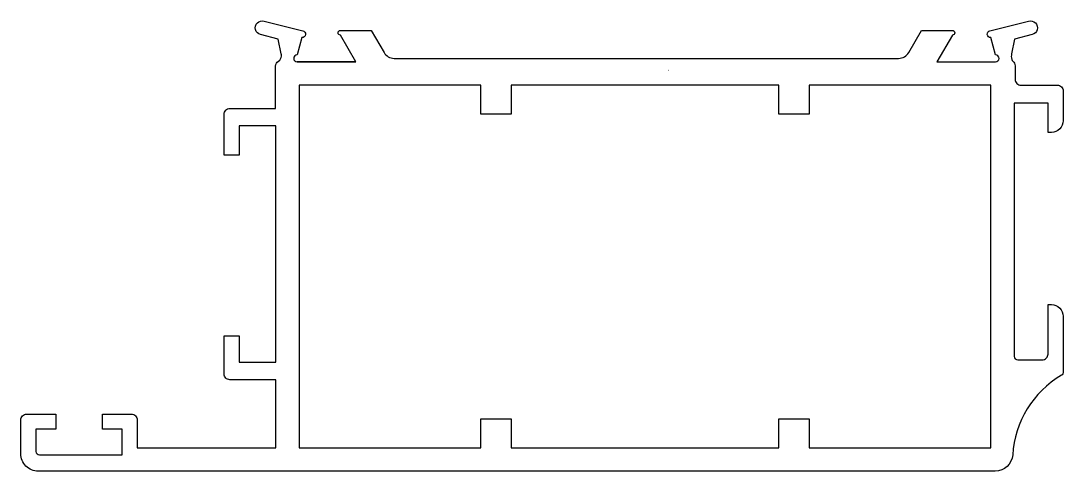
# Model space of a CAD drawing. Extents: x 98.6 to 188.1, y 200.1 to 238.8.
import ezdxf

# ---------------------------------------------------------------- set-up
doc = ezdxf.new("R2010")
doc.units = 0
doc.header["$LTSCALE"] = 15
doc.layers.add('AM_4', color=3, linetype='CONTINUOUS')
doc.layers.add('ERCAN', color=220, linetype='CONTINUOUS')

msp = doc.modelspace()

# ---------------------------------------------------------------- linework, layer by layer
at = {"layer": 'AM_4'}
msp.add_solid([(154.179, 234.474), (154.225, 234.474), (154.202, 234.611)], dxfattribs=at)
at = {"layer": 'ERCAN', "color": 0}
msp.add_lwpolyline([(99.883, 203.698), (99.883, 201.798, 0.414214), (100.183, 201.498), (107.283, 201.498), (107.283, 203.698), (105.583, 203.698), (105.583, 204.998), (108.083, 204.998, -0.414214), (108.583, 204.498), (108.583, 202.098), (120.483, 202.098), (120.483, 207.948), (116.533, 207.948, -0.414214), (116.033, 208.448), (116.033, 211.723), (117.333, 211.723), (117.333, 209.448), (120.483, 209.448), (120.483, 229.748), (117.333, 229.748), (117.333, 227.223), (116.033, 227.223), (116.033, 230.748, -0.414214), (116.533, 231.248), (120.457, 231.248), (120.457, 234.882, -0.267949), (120.707, 235.315, 0.269954), (120.957, 235.752, 0.049244), (120.936, 235.947), (120.677, 237.195), (119.166, 237.592, -1.019099), (119.479, 238.75), (122.793, 237.929, -0.888706), (122.718, 237.338), (122.312, 235.848, 1), (122.312, 235.248), (127.345, 235.248), (122.312, 235.248), (127.345, 235.248), (126.017, 237.548, -1), (126.017, 237.948), (128.673, 237.948), (129.768, 236.051, 0.267949), (130.634, 235.551), (173.953, 235.551, 0.267949), (174.819, 236.051), (175.915, 237.948), (178.57, 237.948, -1), (178.57, 237.548), (177.242, 235.248), (182.275, 235.248, 1), (182.275, 235.848), (181.87, 237.338, -0.888706), (181.794, 237.929), (185.109, 238.75, -1.019099), (185.421, 237.592), (183.91, 237.195), (183.652, 235.947, 0.12273), (183.671, 235.464, 0.154073), (183.772, 235.314, -0.227735), (183.959, 234.923), (183.959, 233.748, 0.414214), (184.459, 233.248), (187.583, 233.248, -0.414214), (188.083, 232.748), (188.083, 230.198, -0.414214), (187.083, 229.198), (186.783, 229.198), (186.783, 231.698), (183.883, 231.698), (183.883, 209.953, 0.414214), (184.183, 209.653), (186.283, 209.653, 0.414214), (186.783, 210.153), (186.783, 214.398), (187.083, 214.398, -0.414214), (188.083, 213.398), (188.083, 208.591, -0.264965), (187.936, 208.333, 0.247944), (183.748, 201.502, -0.395624), (182.251, 200.098), (100.083, 200.098, -0.414214), (98.583, 201.598), (98.583, 204.498, -0.414214), (99.083, 204.998), (101.583, 204.998), (101.583, 203.698)], format="xyb", close=True, dxfattribs=at)
msp.add_lwpolyline([(138.083, 202.098), (138.083, 204.598), (140.683, 204.598), (140.683, 202.098), (163.683, 202.098), (163.683, 204.598), (166.283, 204.598), (166.283, 202.098), (181.883, 202.098), (181.883, 233.251), (166.283, 233.251), (166.283, 230.751), (163.683, 230.751), (163.683, 233.251), (140.683, 233.251), (140.683, 230.751), (138.083, 230.751), (138.083, 233.251), (122.483, 233.251), (122.483, 202.098)], close=True, dxfattribs=at)

doc.saveas('drawing.dxf')
